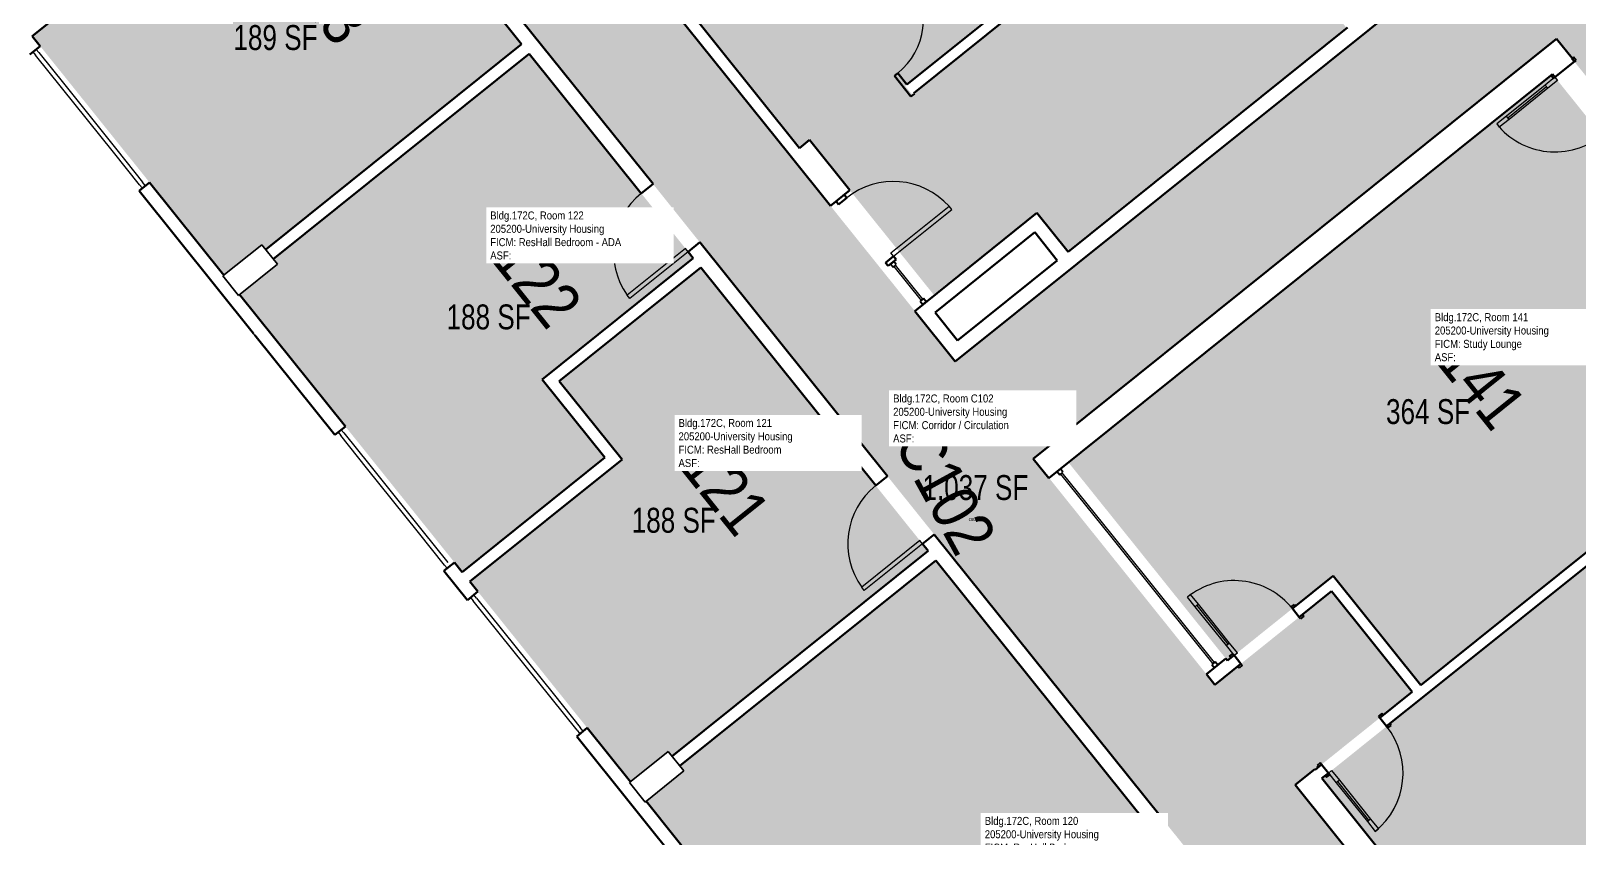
# Model space of a CAD drawing. Header units: inches. Extents: x 69235346 to 69237486, y 27657583 to 27660075.
# Drawn here: x 69236252 to 69236998, y 27657970 to 27658359 of the extents above; entities that cross this region are included whole.
import ezdxf
from ezdxf.enums import TextEntityAlignment as Align

# ---------------------------------------------------------------- set-up
doc = ezdxf.new("R2010")
doc.units = ezdxf.units.IN
doc.header["$LTSCALE"] = 100
doc.header["$MEASUREMENT"] = 0
for name, color, linetype in [('A-COLS', 5, 'CONTINUOUS'), ('A-DOOR', 2, 'CONTINUOUS'), ('A-GLAZ', 1, 'CONTINUOUS'), ('A-IDEN-RNUM', 7, 'CONTINUOUS'), ('A-IDEN-SNUM', 4, 'CONTINUOUS'), ('A-IDEN-VNUM', 4, 'CONTINUOUS'), ('A-WALL', 5, 'CONTINUOUS'), ('AREA-TEXT', 3, 'CONTINUOUS'), ('Rooms-Category-Color', 7, 'CONTINUOUS'), ('Rooms-College-Color', 7, 'CONTINUOUS'), ('Rooms-Department-Color', 7, 'CONTINUOUS'), ('Rooms-Division-Color', 7, 'CONTINUOUS'), ('Rooms-Information', 7, 'CONTINUOUS')]:
    doc.layers.add(name, color=color, linetype=linetype)
doc.styles.add('CP_AREA', font='arial.ttf', dxfattribs={"height": 15})
doc.styles.add('CP_ROOMSNUMBER', font='arial.ttf', dxfattribs={"height": 1})
doc.styles.add('CP_ROOMVNUMBER', font='arial.ttf', dxfattribs={"width": 0.85, "height": 0.075})

msp = doc.modelspace()

# ---------------------------------------------------------------- hatches: boundary and pattern name
at = {"layer": 'Rooms-Category-Color', "true_color": 0xadadad}
for points in [[(69236344.87, 27658639.5), (69236298.04, 27658601.92), (69236301.66, 27658597.42), (69236398.27, 27658477.01), (69236496.21, 27658354.95), (69236578.89, 27658251.89), (69236692.08, 27658110.81), (69236885.1, 27657870.25), (69236885.77, 27657869.42), (69236887.8, 27657866.89), (69236926.07, 27657819.2), (69236926.07, 27657819.2), (69236932.3, 27657811.43), (69236949.74, 27657789.7), (69236950.24, 27657790.11), (69236996.67, 27657827.36), (69236861.69, 27657995.6), (69236917.84, 27658040.65), (69236878.93, 27658089.15), (69236822.77, 27658044.09), (69236742.83, 27658143.72), (69236742.73, 27658143.64), (69236735.22, 27658153), (69236740, 27658156.84), (69236982.58, 27658351.47), (69236987.35, 27658355.3), (69236994.86, 27658345.94), (69236994.77, 27658345.87), (69237111.49, 27658200.39), (69237113.45, 27658197.95), (69237113.45, 27658197.95), (69237115.26, 27658195.69), (69237248.6, 27658029.5), (69237295.5, 27658067.13), (69237273.26, 27658094.85), (69237273.27, 27658094.85), (69237233.88, 27658143.94), (69237120.53, 27658285.21), (69237038, 27658388.07), (69236924.65, 27658529.34), (69236841.72, 27658632.69), (69236743.78, 27658754.75), (69236644, 27658879.12), (69236613.78, 27658854.88), (69236597.34, 27658841.69), (69236603.64, 27658833.84), (69236640.52, 27658787.88), (69236640.55, 27658787.83), (69236642.18, 27658785.77), (69236666.64, 27658755.27), (69236668.28, 27658753.22), (69236668.32, 27658753.17), (69236741.65, 27658661.78), (69236743.33, 27658659.69), (69236743.3, 27658659.66), (69236870.54, 27658500.99), (69236870.54, 27658500.99), (69236889.63, 27658477.2), (69236884.96, 27658473.45), (69236888.88, 27658468.56), (69236921.71, 27658427.65), (69236925.63, 27658422.75), (69236931.92, 27658424.43), (69236949.81, 27658402.13), (69236893.27, 27658356.77), (69236891.22, 27658355.12), (69236756.54, 27658247.07), (69236753.96, 27658244.99), (69236697.65, 27658199.82), (69236680.19, 27658221.58), (69236677.54, 27658224.97), (69236674.24, 27658229.09), (69236637.84, 27658274.45), (69236618.08, 27658299.07), (69236618.04, 27658299.04), (69236490.14, 27658458.44), (69236489.39, 27658459.38), (69236351.36, 27658631.42)], [(69236647.76, 27658366.47), (69236647.44, 27658366.87), (69236646.61, 27658366.2), (69236643.85, 27658371.34), (69236710.39, 27658424.73), (69236684.1, 27658457.49), (69236617.56, 27658404.1), (69236617.25, 27658404.49), (69236616.42, 27658403.83), (69236613.65, 27658408.98), (69236680.19, 27658462.37), (69236654.22, 27658494.74), (69236587.68, 27658441.35), (69236584.08, 27658445.83), (69236618.64, 27658473.56), (69236578.58, 27658523.49), (69236498, 27658458.84), (69236540.38, 27658406.02), (69236544.76, 27658409.54), (69236559.77, 27658390.81), (69236555.4, 27658387.3), (69236622.7, 27658303.42), (69236627.52, 27658307.28), (69236647.55, 27658282.32), (69236647.16, 27658282.01), (69236687.21, 27658232.09), (69236737.09, 27658272.11), (69236752.08, 27658253.42), (69236885.98, 27658360.86), (69236870.98, 27658379.54), (69236925.32, 27658423.14), (69236885.27, 27658473.06), (69236880.18, 27658468.98), (69236860.48, 27658493.55), (69236865.25, 27658497.39), (69236740.24, 27658653.2), (69236653.07, 27658583.26), (69236691.88, 27658534.89), (69236733.07, 27658567.94), (69236738.75, 27658562.56), (69236737.92, 27658561.89), (69236702.58, 27658533.54), (69236671.38, 27658508.5), (69236696.73, 27658476.92), (69236763.27, 27658530.3), (69236763.58, 27658529.91), (69236764.41, 27658530.58), (69236769.26, 27658524.53), (69236701.89, 27658470.48), (69236727.24, 27658438.89), (69236793.77, 27658492.28), (69236794.09, 27658491.89), (69236794.92, 27658492.56), (69236798.94, 27658485.85), (69236732.4, 27658432.46), (69236757.74, 27658400.87), (69236825.11, 27658454.92), (69236829.02, 27658450.05), (69236800.11, 27658426.86), (69236706.03, 27658351.37), (69236706.03, 27658351.36), (69236677.12, 27658328.17), (69236673.53, 27658332.65), (69236674.35, 27658333.32), (69236674.04, 27658333.71), (69236740.58, 27658387.1), (69236714.3, 27658419.86)]]:
    msp.add_hatch(color=253, dxfattribs=at).paths.add_polyline_path(points)
at = {"layer": 'Rooms-Category-Color', "true_color": 0x728ef3}
for points in [[(69236252.88, 27658356.6), (69236345.27, 27658241.45), (69236363.5, 27658256.08), (69236365.38, 27658253.74), (69236488.71, 27658352.7), (69236394.45, 27658470.18)], [(69236352.78, 27658232.09), (69236460.1, 27658098.33), (69236528.87, 27658153.5), (69236498.6, 27658191.23), (69236571.4, 27658249.64), (69236492.39, 27658348.12), (69236369.05, 27658249.16), (69236371.01, 27658246.72)], [(69236985.41, 27658338.36), (69236752.19, 27658151.23), (69236828.84, 27658055.69), (69236879.74, 27658096.53), (69236921.94, 27658043.94), (69237103.96, 27658189.98), (69237104.26, 27658190.23)], [(69236463.78, 27658093.75), (69236541.15, 27657997.32), (69236559.38, 27658011.95), (69236561.26, 27658009.61), (69236684.59, 27658108.57), (69236575.08, 27658245.06), (69236506.86, 27658190.33), (69236537.13, 27658152.6)], [(69237293.17, 27657960.38), (69237243.54, 27658022.24), (69237240.83, 27658020.01), (69237239.24, 27658021.99), (69237107.55, 27658186.13), (69237106.79, 27658185.53), (69237105.84, 27658184.76), (69236923.18, 27658038.2), (69236923.18, 27658038.2), (69236874.33, 27657999.01), (69237006.03, 27657834.87), (69237007.6, 27657832.92), (69237004.87, 27657830.73), (69237054.5, 27657768.88)], [(69236548.66, 27657987.96), (69236734.39, 27657756.47), (69236752.63, 27657771.1), (69236756.15, 27657766.71), (69236879.49, 27657865.67), (69236688.27, 27658103.99), (69236564.93, 27658005.03), (69236566.89, 27658002.59)]]:
    msp.add_hatch(color=171, dxfattribs=at).paths.add_polyline_path(points)
at = {"layer": 'Rooms-College-Color', "true_color": 0xadadad}
for points in [[(69236344.87, 27658639.5), (69236298.04, 27658601.92), (69236301.66, 27658597.42), (69236398.27, 27658477.01), (69236496.21, 27658354.95), (69236578.89, 27658251.89), (69236692.08, 27658110.81), (69236885.1, 27657870.25), (69236885.77, 27657869.42), (69236887.8, 27657866.89), (69236926.07, 27657819.2), (69236926.07, 27657819.2), (69236932.3, 27657811.43), (69236949.74, 27657789.7), (69236950.24, 27657790.11), (69236996.67, 27657827.36), (69236861.69, 27657995.6), (69236917.84, 27658040.65), (69236878.93, 27658089.15), (69236822.77, 27658044.09), (69236742.83, 27658143.72), (69236742.73, 27658143.64), (69236735.22, 27658153), (69236740, 27658156.84), (69236982.58, 27658351.47), (69236987.35, 27658355.3), (69236994.86, 27658345.94), (69236994.77, 27658345.87), (69237111.49, 27658200.39), (69237113.45, 27658197.95), (69237113.45, 27658197.95), (69237115.26, 27658195.69), (69237248.6, 27658029.5), (69237295.5, 27658067.13), (69237273.26, 27658094.85), (69237273.27, 27658094.85), (69237233.88, 27658143.94), (69237120.53, 27658285.21), (69237038, 27658388.07), (69236924.65, 27658529.34), (69236841.72, 27658632.69), (69236743.78, 27658754.75), (69236644, 27658879.12), (69236613.78, 27658854.88), (69236597.34, 27658841.69), (69236603.64, 27658833.84), (69236640.52, 27658787.88), (69236640.55, 27658787.83), (69236642.18, 27658785.77), (69236666.64, 27658755.27), (69236668.28, 27658753.22), (69236668.32, 27658753.17), (69236741.65, 27658661.78), (69236743.33, 27658659.69), (69236743.3, 27658659.66), (69236870.54, 27658500.99), (69236870.54, 27658500.99), (69236889.63, 27658477.2), (69236884.96, 27658473.45), (69236888.88, 27658468.56), (69236921.71, 27658427.65), (69236925.63, 27658422.75), (69236931.92, 27658424.43), (69236949.81, 27658402.13), (69236893.27, 27658356.77), (69236891.22, 27658355.12), (69236756.54, 27658247.07), (69236753.96, 27658244.99), (69236697.65, 27658199.82), (69236680.19, 27658221.58), (69236677.54, 27658224.97), (69236674.24, 27658229.09), (69236637.84, 27658274.45), (69236618.08, 27658299.07), (69236618.04, 27658299.04), (69236490.14, 27658458.44), (69236489.39, 27658459.38), (69236351.36, 27658631.42)], [(69236647.76, 27658366.47), (69236647.44, 27658366.87), (69236646.61, 27658366.2), (69236643.85, 27658371.34), (69236710.39, 27658424.73), (69236684.1, 27658457.49), (69236617.56, 27658404.1), (69236617.25, 27658404.49), (69236616.42, 27658403.83), (69236613.65, 27658408.98), (69236680.19, 27658462.37), (69236654.22, 27658494.74), (69236587.68, 27658441.35), (69236584.08, 27658445.83), (69236618.64, 27658473.56), (69236578.58, 27658523.49), (69236498, 27658458.84), (69236540.38, 27658406.02), (69236544.76, 27658409.54), (69236559.77, 27658390.81), (69236555.4, 27658387.3), (69236622.7, 27658303.42), (69236627.52, 27658307.28), (69236647.55, 27658282.32), (69236647.16, 27658282.01), (69236687.21, 27658232.09), (69236737.09, 27658272.11), (69236752.08, 27658253.42), (69236885.98, 27658360.86), (69236870.98, 27658379.54), (69236925.32, 27658423.14), (69236885.27, 27658473.06), (69236880.18, 27658468.98), (69236860.48, 27658493.55), (69236865.25, 27658497.39), (69236740.24, 27658653.2), (69236653.07, 27658583.26), (69236691.88, 27658534.89), (69236733.07, 27658567.94), (69236738.75, 27658562.56), (69236737.92, 27658561.89), (69236702.58, 27658533.54), (69236671.38, 27658508.5), (69236696.73, 27658476.92), (69236763.27, 27658530.3), (69236763.58, 27658529.91), (69236764.41, 27658530.58), (69236769.26, 27658524.53), (69236701.89, 27658470.48), (69236727.24, 27658438.89), (69236793.77, 27658492.28), (69236794.09, 27658491.89), (69236794.92, 27658492.56), (69236798.94, 27658485.85), (69236732.4, 27658432.46), (69236757.74, 27658400.87), (69236825.11, 27658454.92), (69236829.02, 27658450.05), (69236800.11, 27658426.86), (69236706.03, 27658351.37), (69236706.03, 27658351.36), (69236677.12, 27658328.17), (69236673.53, 27658332.65), (69236674.35, 27658333.32), (69236674.04, 27658333.71), (69236740.58, 27658387.1), (69236714.3, 27658419.86)], [(69236252.88, 27658356.6), (69236345.27, 27658241.45), (69236363.5, 27658256.08), (69236365.38, 27658253.74), (69236488.71, 27658352.7), (69236394.45, 27658470.18)], [(69236352.78, 27658232.09), (69236460.1, 27658098.33), (69236528.87, 27658153.5), (69236498.6, 27658191.23), (69236571.4, 27658249.64), (69236492.39, 27658348.12), (69236369.05, 27658249.16), (69236371.01, 27658246.72)], [(69236985.41, 27658338.36), (69236752.19, 27658151.23), (69236828.84, 27658055.69), (69236879.74, 27658096.53), (69236921.94, 27658043.94), (69237103.96, 27658189.98), (69237104.26, 27658190.23)], [(69236463.78, 27658093.75), (69236541.15, 27657997.32), (69236559.38, 27658011.95), (69236561.26, 27658009.61), (69236684.59, 27658108.57), (69236575.08, 27658245.06), (69236506.86, 27658190.33), (69236537.13, 27658152.6)], [(69237293.17, 27657960.38), (69237243.54, 27658022.24), (69237240.83, 27658020.01), (69237239.24, 27658021.99), (69237107.55, 27658186.13), (69237106.79, 27658185.53), (69237105.84, 27658184.76), (69236923.18, 27658038.2), (69236923.18, 27658038.2), (69236874.33, 27657999.01), (69237006.03, 27657834.87), (69237007.6, 27657832.92), (69237004.87, 27657830.73), (69237054.5, 27657768.88)], [(69236548.66, 27657987.96), (69236734.39, 27657756.47), (69236752.63, 27657771.1), (69236756.15, 27657766.71), (69236879.49, 27657865.67), (69236688.27, 27658103.99), (69236564.93, 27658005.03), (69236566.89, 27658002.59)]]:
    msp.add_hatch(color=253, dxfattribs=at).paths.add_polyline_path(points)
at = {"layer": 'Rooms-Department-Color', "true_color": 0xacacac}
for points in [[(69236344.87, 27658639.5), (69236298.04, 27658601.92), (69236301.66, 27658597.42), (69236398.27, 27658477.01), (69236496.21, 27658354.95), (69236578.89, 27658251.89), (69236692.08, 27658110.81), (69236885.1, 27657870.25), (69236885.77, 27657869.42), (69236887.8, 27657866.89), (69236926.07, 27657819.2), (69236926.07, 27657819.2), (69236932.3, 27657811.43), (69236949.74, 27657789.7), (69236950.24, 27657790.11), (69236996.67, 27657827.36), (69236861.69, 27657995.6), (69236917.84, 27658040.65), (69236878.93, 27658089.15), (69236822.77, 27658044.09), (69236742.83, 27658143.72), (69236742.73, 27658143.64), (69236735.22, 27658153), (69236740, 27658156.84), (69236982.58, 27658351.47), (69236987.35, 27658355.3), (69236994.86, 27658345.94), (69236994.77, 27658345.87), (69237111.49, 27658200.39), (69237113.45, 27658197.95), (69237113.45, 27658197.95), (69237115.26, 27658195.69), (69237248.6, 27658029.5), (69237295.5, 27658067.13), (69237273.26, 27658094.85), (69237273.27, 27658094.85), (69237233.88, 27658143.94), (69237120.53, 27658285.21), (69237038, 27658388.07), (69236924.65, 27658529.34), (69236841.72, 27658632.69), (69236743.78, 27658754.75), (69236644, 27658879.12), (69236613.78, 27658854.88), (69236597.34, 27658841.69), (69236603.64, 27658833.84), (69236640.52, 27658787.88), (69236640.55, 27658787.83), (69236642.18, 27658785.77), (69236666.64, 27658755.27), (69236668.28, 27658753.22), (69236668.32, 27658753.17), (69236741.65, 27658661.78), (69236743.33, 27658659.69), (69236743.3, 27658659.66), (69236870.54, 27658500.99), (69236870.54, 27658500.99), (69236889.63, 27658477.2), (69236884.96, 27658473.45), (69236888.88, 27658468.56), (69236921.71, 27658427.65), (69236925.63, 27658422.75), (69236931.92, 27658424.43), (69236949.81, 27658402.13), (69236893.27, 27658356.77), (69236891.22, 27658355.12), (69236756.54, 27658247.07), (69236753.96, 27658244.99), (69236697.65, 27658199.82), (69236680.19, 27658221.58), (69236677.54, 27658224.97), (69236674.24, 27658229.09), (69236637.84, 27658274.45), (69236618.08, 27658299.07), (69236618.04, 27658299.04), (69236490.14, 27658458.44), (69236489.39, 27658459.38), (69236351.36, 27658631.42)], [(69236647.76, 27658366.47), (69236647.44, 27658366.87), (69236646.61, 27658366.2), (69236643.85, 27658371.34), (69236710.39, 27658424.73), (69236684.1, 27658457.49), (69236617.56, 27658404.1), (69236617.25, 27658404.49), (69236616.42, 27658403.83), (69236613.65, 27658408.98), (69236680.19, 27658462.37), (69236654.22, 27658494.74), (69236587.68, 27658441.35), (69236584.08, 27658445.83), (69236618.64, 27658473.56), (69236578.58, 27658523.49), (69236498, 27658458.84), (69236540.38, 27658406.02), (69236544.76, 27658409.54), (69236559.77, 27658390.81), (69236555.4, 27658387.3), (69236622.7, 27658303.42), (69236627.52, 27658307.28), (69236647.55, 27658282.32), (69236647.16, 27658282.01), (69236687.21, 27658232.09), (69236737.09, 27658272.11), (69236752.08, 27658253.42), (69236885.98, 27658360.86), (69236870.98, 27658379.54), (69236925.32, 27658423.14), (69236885.27, 27658473.06), (69236880.18, 27658468.98), (69236860.48, 27658493.55), (69236865.25, 27658497.39), (69236740.24, 27658653.2), (69236653.07, 27658583.26), (69236691.88, 27658534.89), (69236733.07, 27658567.94), (69236738.75, 27658562.56), (69236737.92, 27658561.89), (69236702.58, 27658533.54), (69236671.38, 27658508.5), (69236696.73, 27658476.92), (69236763.27, 27658530.3), (69236763.58, 27658529.91), (69236764.41, 27658530.58), (69236769.26, 27658524.53), (69236701.89, 27658470.48), (69236727.24, 27658438.89), (69236793.77, 27658492.28), (69236794.09, 27658491.89), (69236794.92, 27658492.56), (69236798.94, 27658485.85), (69236732.4, 27658432.46), (69236757.74, 27658400.87), (69236825.11, 27658454.92), (69236829.02, 27658450.05), (69236800.11, 27658426.86), (69236706.03, 27658351.37), (69236706.03, 27658351.36), (69236677.12, 27658328.17), (69236673.53, 27658332.65), (69236674.35, 27658333.32), (69236674.04, 27658333.71), (69236740.58, 27658387.1), (69236714.3, 27658419.86)]]:
    msp.add_hatch(color=253, dxfattribs=at).paths.add_polyline_path(points)
at = {"layer": 'Rooms-Department-Color', "true_color": 0x604aed}
for points in [[(69236252.88, 27658356.6), (69236345.27, 27658241.45), (69236363.5, 27658256.08), (69236365.38, 27658253.74), (69236488.71, 27658352.7), (69236394.45, 27658470.18)], [(69236352.78, 27658232.09), (69236460.1, 27658098.33), (69236528.87, 27658153.5), (69236498.6, 27658191.23), (69236571.4, 27658249.64), (69236492.39, 27658348.12), (69236369.05, 27658249.16), (69236371.01, 27658246.72)], [(69236985.41, 27658338.36), (69236752.19, 27658151.23), (69236828.84, 27658055.69), (69236879.74, 27658096.53), (69236921.94, 27658043.94), (69237103.96, 27658189.98), (69237104.26, 27658190.23)], [(69236463.78, 27658093.75), (69236541.15, 27657997.32), (69236559.38, 27658011.95), (69236561.26, 27658009.61), (69236684.59, 27658108.57), (69236575.08, 27658245.06), (69236506.86, 27658190.33), (69236537.13, 27658152.6)], [(69237293.17, 27657960.38), (69237243.54, 27658022.24), (69237240.83, 27658020.01), (69237239.24, 27658021.99), (69237107.55, 27658186.13), (69237106.79, 27658185.53), (69237105.84, 27658184.76), (69236923.18, 27658038.2), (69236923.18, 27658038.2), (69236874.33, 27657999.01), (69237006.03, 27657834.87), (69237007.6, 27657832.92), (69237004.87, 27657830.73), (69237054.5, 27657768.88)], [(69236548.66, 27657987.96), (69236734.39, 27657756.47), (69236752.63, 27657771.1), (69236756.15, 27657766.71), (69236879.49, 27657865.67), (69236688.27, 27658103.99), (69236564.93, 27658005.03), (69236566.89, 27658002.59)]]:
    msp.add_hatch(color=173, dxfattribs=at).paths.add_polyline_path(points)
at = {"layer": 'Rooms-Division-Color', "true_color": 0xadadad}
for points in [[(69236344.87, 27658639.5), (69236298.04, 27658601.92), (69236301.66, 27658597.42), (69236398.27, 27658477.01), (69236496.21, 27658354.95), (69236578.89, 27658251.89), (69236692.08, 27658110.81), (69236885.1, 27657870.25), (69236885.77, 27657869.42), (69236887.8, 27657866.89), (69236926.07, 27657819.2), (69236926.07, 27657819.2), (69236932.3, 27657811.43), (69236949.74, 27657789.7), (69236950.24, 27657790.11), (69236996.67, 27657827.36), (69236861.69, 27657995.6), (69236917.84, 27658040.65), (69236878.93, 27658089.15), (69236822.77, 27658044.09), (69236742.83, 27658143.72), (69236742.73, 27658143.64), (69236735.22, 27658153), (69236740, 27658156.84), (69236982.58, 27658351.47), (69236987.35, 27658355.3), (69236994.86, 27658345.94), (69236994.77, 27658345.87), (69237111.49, 27658200.39), (69237113.45, 27658197.95), (69237113.45, 27658197.95), (69237115.26, 27658195.69), (69237248.6, 27658029.5), (69237295.5, 27658067.13), (69237273.26, 27658094.85), (69237273.27, 27658094.85), (69237233.88, 27658143.94), (69237120.53, 27658285.21), (69237038, 27658388.07), (69236924.65, 27658529.34), (69236841.72, 27658632.69), (69236743.78, 27658754.75), (69236644, 27658879.12), (69236613.78, 27658854.88), (69236597.34, 27658841.69), (69236603.64, 27658833.84), (69236640.52, 27658787.88), (69236640.55, 27658787.83), (69236642.18, 27658785.77), (69236666.64, 27658755.27), (69236668.28, 27658753.22), (69236668.32, 27658753.17), (69236741.65, 27658661.78), (69236743.33, 27658659.69), (69236743.3, 27658659.66), (69236870.54, 27658500.99), (69236870.54, 27658500.99), (69236889.63, 27658477.2), (69236884.96, 27658473.45), (69236888.88, 27658468.56), (69236921.71, 27658427.65), (69236925.63, 27658422.75), (69236931.92, 27658424.43), (69236949.81, 27658402.13), (69236893.27, 27658356.77), (69236891.22, 27658355.12), (69236756.54, 27658247.07), (69236753.96, 27658244.99), (69236697.65, 27658199.82), (69236680.19, 27658221.58), (69236677.54, 27658224.97), (69236674.24, 27658229.09), (69236637.84, 27658274.45), (69236618.08, 27658299.07), (69236618.04, 27658299.04), (69236490.14, 27658458.44), (69236489.39, 27658459.38), (69236351.36, 27658631.42)], [(69236647.76, 27658366.47), (69236647.44, 27658366.87), (69236646.61, 27658366.2), (69236643.85, 27658371.34), (69236710.39, 27658424.73), (69236684.1, 27658457.49), (69236617.56, 27658404.1), (69236617.25, 27658404.49), (69236616.42, 27658403.83), (69236613.65, 27658408.98), (69236680.19, 27658462.37), (69236654.22, 27658494.74), (69236587.68, 27658441.35), (69236584.08, 27658445.83), (69236618.64, 27658473.56), (69236578.58, 27658523.49), (69236498, 27658458.84), (69236540.38, 27658406.02), (69236544.76, 27658409.54), (69236559.77, 27658390.81), (69236555.4, 27658387.3), (69236622.7, 27658303.42), (69236627.52, 27658307.28), (69236647.55, 27658282.32), (69236647.16, 27658282.01), (69236687.21, 27658232.09), (69236737.09, 27658272.11), (69236752.08, 27658253.42), (69236885.98, 27658360.86), (69236870.98, 27658379.54), (69236925.32, 27658423.14), (69236885.27, 27658473.06), (69236880.18, 27658468.98), (69236860.48, 27658493.55), (69236865.25, 27658497.39), (69236740.24, 27658653.2), (69236653.07, 27658583.26), (69236691.88, 27658534.89), (69236733.07, 27658567.94), (69236738.75, 27658562.56), (69236737.92, 27658561.89), (69236702.58, 27658533.54), (69236671.38, 27658508.5), (69236696.73, 27658476.92), (69236763.27, 27658530.3), (69236763.58, 27658529.91), (69236764.41, 27658530.58), (69236769.26, 27658524.53), (69236701.89, 27658470.48), (69236727.24, 27658438.89), (69236793.77, 27658492.28), (69236794.09, 27658491.89), (69236794.92, 27658492.56), (69236798.94, 27658485.85), (69236732.4, 27658432.46), (69236757.74, 27658400.87), (69236825.11, 27658454.92), (69236829.02, 27658450.05), (69236800.11, 27658426.86), (69236706.03, 27658351.37), (69236706.03, 27658351.36), (69236677.12, 27658328.17), (69236673.53, 27658332.65), (69236674.35, 27658333.32), (69236674.04, 27658333.71), (69236740.58, 27658387.1), (69236714.3, 27658419.86)]]:
    msp.add_hatch(color=253, dxfattribs=at).paths.add_polyline_path(points)
at = {"layer": 'Rooms-Division-Color', "true_color": 0x604aed}
for points in [[(69236252.88, 27658356.6), (69236345.27, 27658241.45), (69236363.5, 27658256.08), (69236365.38, 27658253.74), (69236488.71, 27658352.7), (69236394.45, 27658470.18)], [(69236352.78, 27658232.09), (69236460.1, 27658098.33), (69236528.87, 27658153.5), (69236498.6, 27658191.23), (69236571.4, 27658249.64), (69236492.39, 27658348.12), (69236369.05, 27658249.16), (69236371.01, 27658246.72)], [(69236985.41, 27658338.36), (69236752.19, 27658151.23), (69236828.84, 27658055.69), (69236879.74, 27658096.53), (69236921.94, 27658043.94), (69237103.96, 27658189.98), (69237104.26, 27658190.23)], [(69236463.78, 27658093.75), (69236541.15, 27657997.32), (69236559.38, 27658011.95), (69236561.26, 27658009.61), (69236684.59, 27658108.57), (69236575.08, 27658245.06), (69236506.86, 27658190.33), (69236537.13, 27658152.6)], [(69237293.17, 27657960.38), (69237243.54, 27658022.24), (69237240.83, 27658020.01), (69237239.24, 27658021.99), (69237107.55, 27658186.13), (69237106.79, 27658185.53), (69237105.84, 27658184.76), (69236923.18, 27658038.2), (69236923.18, 27658038.2), (69236874.33, 27657999.01), (69237006.03, 27657834.87), (69237007.6, 27657832.92), (69237004.87, 27657830.73), (69237054.5, 27657768.88)], [(69236548.66, 27657987.96), (69236734.39, 27657756.47), (69236752.63, 27657771.1), (69236756.15, 27657766.71), (69236879.49, 27657865.67), (69236688.27, 27658103.99), (69236564.93, 27658005.03), (69236566.89, 27658002.59)]]:
    msp.add_hatch(color=173, dxfattribs=at).paths.add_polyline_path(points)

# ---------------------------------------------------------------- linework, layer by layer
at = {"layer": 'A-COLS', "lineweight": 35}
for p, q in [((69236344.78, 27658241.06), (69236363.5, 27658256.08)), ((69236363.5, 27658256.08), (69236371.01, 27658246.72)), ((69236371.01, 27658246.72), (69236352.29, 27658231.7)), ((69236352.29, 27658231.7), (69236344.78, 27658241.06)), ((69236540.66, 27657996.93), (69236559.38, 27658011.95)), ((69236559.38, 27658011.95), (69236566.89, 27658002.59)), ((69236566.89, 27658002.59), (69236548.17, 27657987.57)), ((69236548.17, 27657987.57), (69236540.66, 27657996.93))]:
    msp.add_line(p, q, dxfattribs=at)
at = {"layer": 'A-DOOR', "lineweight": 40}
for p, q in [((69236995.53, 27658346.51), (69236994.85, 27658345.96)), ((69236996.78, 27658344.95), (69236995.53, 27658346.51)), ((69236996, 27658344.33), (69236996.78, 27658344.95)), ((69236984.63, 27658337.73), (69236985.86, 27658336.19)), ((69236985.86, 27658336.19), (69236986.64, 27658336.82)), ((69236859.5, 27658081.57), (69236861.06, 27658082.82)), ((69236860.12, 27658080.79), (69236859.5, 27658081.57)), ((69236861.06, 27658082.82), (69236861.68, 27658082.04)), ((69236864.03, 27658075.91), (69236863.41, 27658076.69)), ((69236865.59, 27658077.16), (69236864.03, 27658075.91)), ((69236864.97, 27658077.94), (69236865.59, 27658077.16)), ((69236829.86, 27658057.79), (69236831.42, 27658059.04)), ((69236830.48, 27658057.01), (69236829.86, 27658057.79)), ((69236831.42, 27658059.04), (69236832.04, 27658058.26)), ((69236834.39, 27658052.13), (69236833.77, 27658052.91)), ((69236835.95, 27658053.38), (69236834.39, 27658052.13)), ((69236835.33, 27658054.16), (69236835.95, 27658053.38)), ((69236903.18, 27658030.17), (69236901.62, 27658028.92)), ((69236901.62, 27658028.92), (69236902.24, 27658028.14)), ((69236903.8, 27658029.39), (69236903.18, 27658030.17)), ((69236905.53, 27658024.04), (69236906.16, 27658023.26)), ((69236906.16, 27658023.26), (69236907.72, 27658024.51)), ((69236907.72, 27658024.51), (69236907.09, 27658025.29)), ((69236873.54, 27658006.39), (69236871.98, 27658005.14)), ((69236871.98, 27658005.14), (69236872.61, 27658004.36)), ((69236874.17, 27658005.61), (69236873.54, 27658006.39)), ((69236875.89, 27658000.26), (69236876.52, 27657999.48)), ((69236876.52, 27657999.48), (69236878.08, 27658000.73)), ((69236878.08, 27658000.73), (69236877.45, 27658001.51))]:
    msp.add_line(p, q, dxfattribs=at)
at = {"layer": 'A-DOOR'}
for p, q in [((69236986.64, 27658336.82), (69236981.96, 27658333.06)), ((69236987.89, 27658335.26), (69236983.21, 27658331.5)), ((69236986.64, 27658336.82), (69236987.89, 27658335.26)), ((69236981.96, 27658333.06), (69236963.24, 27658318.04)), ((69236963.87, 27658317.26), (69236982.59, 27658332.28)), ((69236983.21, 27658331.5), (69236964.5, 27658316.48)), ((69236983.21, 27658331.5), (69236981.96, 27658333.06)), ((69236963.24, 27658318.04), (69236958.56, 27658314.29)), ((69236958.56, 27658314.29), (69236959.82, 27658312.73)), ((69236964.5, 27658316.48), (69236959.82, 27658312.73)), ((69236964.5, 27658316.48), (69236963.24, 27658318.04)), ((69236666.64, 27658252.13), (69236694.68, 27658274.62)), ((69236695.93, 27658273.06), (69236694.68, 27658274.62)), ((69236667.89, 27658250.57), (69236695.93, 27658273.06)), ((69236567.64, 27658254.32), (69236539.61, 27658231.83)), ((69236568.9, 27658252.76), (69236540.86, 27658230.27)), ((69236568.9, 27658252.76), (69236567.64, 27658254.32)), ((69236667.89, 27658250.57), (69236666.64, 27658252.13)), ((69236540.86, 27658230.27), (69236539.61, 27658231.83)), ((69236680.6, 27658113.54), (69236652.57, 27658091.04)), ((69236681.86, 27658111.98), (69236653.82, 27658089.48)), ((69236681.86, 27658111.98), (69236680.6, 27658113.54)), ((69236653.82, 27658089.48), (69236652.57, 27658091.04)), ((69236809.51, 27658086.34), (69236811.07, 27658087.59)), ((69236814.83, 27658082.91), (69236811.07, 27658087.59)), ((69236813.27, 27658081.66), (69236809.51, 27658086.34)), ((69236814.83, 27658082.91), (69236813.27, 27658081.66)), ((69236828.29, 27658062.94), (69236813.27, 27658081.66)), ((69236814.05, 27658082.28), (69236829.07, 27658063.56)), ((69236829.85, 27658064.19), (69236814.83, 27658082.91)), ((69236829.85, 27658064.19), (69236828.29, 27658062.94)), ((69236832.04, 27658058.26), (69236828.29, 27658062.94)), ((69236833.6, 27658059.51), (69236829.85, 27658064.19)), ((69236832.04, 27658058.26), (69236833.6, 27658059.51)), ((69236877.45, 27658001.51), (69236879.01, 27658002.76)), ((69236877.45, 27658001.51), (69236881.21, 27657996.83)), ((69236879.01, 27658002.76), (69236882.77, 27657998.08)), ((69236882.77, 27657998.08), (69236881.21, 27657996.83)), ((69236897.01, 27657978.74), (69236881.99, 27657997.46)), ((69236882.77, 27657998.08), (69236897.79, 27657979.37)), ((69236881.21, 27657996.83), (69236896.23, 27657978.11)), ((69236897.79, 27657979.37), (69236896.23, 27657978.11)), ((69236896.23, 27657978.11), (69236899.98, 27657973.43)), ((69236897.79, 27657979.37), (69236901.54, 27657974.69)), ((69236899.98, 27657973.43), (69236901.54, 27657974.69))]:
    msp.add_line(p, q, dxfattribs=at)
at = {"layer": 'A-DOOR', "lineweight": 25}
for centre, radius, start, end in [((69236649.32, 27658364.52), 33, 308.74191, 37.0054), ((69236986.64, 27658336.82), 36, 218.74245, 308.74246), ((69236667.89, 27658250.57), 36, 41.92664, 128.74191), ((69236568.9, 27658252.76), 36, 128.74191, 215.55717), ((69236681.86, 27658111.98), 36, 128.74191, 215.55717), ((69236832.04, 27658058.26), 36, 38.74245, 128.74246), ((69236877.45, 27658001.51), 36, 308.74136, 38.74136), ((69236813.86, 27657947.46), 36, 128.74191, 215.55717)]:
    msp.add_arc(centre, radius, start, end, dxfattribs=at)
at = {"layer": 'A-GLAZ'}
for p, q in [((69236253.21, 27658349), (69236254.46, 27658347.44)), ((69236256.02, 27658348.69), (69236254.77, 27658350.25)), ((69236256.02, 27658348.69), (69236268.54, 27658333.09)), ((69236266.98, 27658331.84), (69236254.46, 27658347.44)), ((69236268.54, 27658333.09), (69236293.57, 27658301.89)), ((69236292.01, 27658300.64), (69236266.98, 27658331.84)), ((69236304.53, 27658285.04), (69236292.01, 27658300.64)), ((69236293.57, 27658301.89), (69236306.09, 27658286.29)), ((69236304.53, 27658285.04), (69236305.78, 27658283.48)), ((69236307.34, 27658284.73), (69236306.09, 27658286.29)), ((69236668.84, 27658246.2), (69236668.06, 27658245.57)), ((69236668.06, 27658245.57), (69236681.2, 27658229.19)), ((69236681.98, 27658229.82), (69236668.84, 27658246.2)), ((69236681.2, 27658229.19), (69236681.98, 27658229.82)), ((69236400.26, 27658165.72), (69236401.51, 27658164.16)), ((69236414.03, 27658148.56), (69236401.51, 27658164.16)), ((69236403.07, 27658165.41), (69236401.82, 27658166.97)), ((69236403.07, 27658165.41), (69236415.59, 27658149.81)), ((69236439.06, 27658117.36), (69236414.03, 27658148.56)), ((69236415.59, 27658149.81), (69236440.62, 27658118.61)), ((69236749.16, 27658146.23), (69236748.38, 27658145.61)), ((69236748.38, 27658145.61), (69236772.41, 27658115.65)), ((69236773.19, 27658116.28), (69236749.16, 27658146.23)), ((69236451.58, 27658101.76), (69236439.06, 27658117.36)), ((69236440.62, 27658118.61), (69236453.14, 27658103.01)), ((69236772.41, 27658115.65), (69236797.7, 27658084.13)), ((69236798.48, 27658084.76), (69236773.19, 27658116.28)), ((69236451.58, 27658101.76), (69236452.83, 27658100.2)), ((69236466.92, 27658085.84), (69236465.66, 27658087.4)), ((69236464.1, 27658086.15), (69236465.36, 27658084.59)), ((69236477.87, 27658068.99), (69236465.36, 27658084.59)), ((69236466.92, 27658085.84), (69236479.43, 27658070.24)), ((69236797.7, 27658084.13), (69236821.74, 27658054.17)), ((69236822.52, 27658054.8), (69236798.48, 27658084.76)), ((69236502.91, 27658037.79), (69236477.87, 27658068.99)), ((69236479.43, 27658070.24), (69236504.47, 27658039.04)), ((69236821.74, 27658054.17), (69236822.52, 27658054.8)), ((69236515.42, 27658022.19), (69236502.91, 27658037.79)), ((69236504.47, 27658039.04), (69236516.98, 27658023.44)), ((69236515.42, 27658022.19), (69236516.67, 27658020.63)), ((69236518.23, 27658021.88), (69236516.98, 27658023.44))]:
    msp.add_line(p, q, dxfattribs=at)
at = {"layer": 'A-GLAZ', "lineweight": 40, "extrusion": (0, 0, -1)}
for p, q in [((69236667.98, 27658248.07), (69236666.42, 27658246.82)), ((69236666.42, 27658246.82), (69236667.67, 27658245.26)), ((69236667.67, 27658245.26), (69236669.23, 27658246.51)), ((69236669.23, 27658246.51), (69236667.98, 27658248.07)), ((69236682.37, 27658230.13), (69236680.81, 27658228.88)), ((69236680.81, 27658228.88), (69236682.06, 27658227.32)), ((69236683.62, 27658228.57), (69236682.37, 27658230.13)), ((69236682.06, 27658227.32), (69236683.62, 27658228.57)), ((69236822.91, 27658055.11), (69236821.35, 27658053.86)), ((69236821.35, 27658053.86), (69236822.6, 27658052.3)), ((69236822.6, 27658052.3), (69236824.16, 27658053.55)), ((69236824.16, 27658053.55), (69236822.91, 27658055.11))]:
    msp.add_line(p, q, dxfattribs=at)
at = {"layer": 'A-GLAZ', "lineweight": 40}
for p, q in [((69236748.29, 27658148.11), (69236746.73, 27658146.86)), ((69236746.73, 27658146.86), (69236747.99, 27658145.3)), ((69236749.55, 27658146.55), (69236748.29, 27658148.11)), ((69236747.99, 27658145.3), (69236749.55, 27658146.55))]:
    msp.add_line(p, q, dxfattribs=at)
at = {"layer": 'A-WALL', "lineweight": 50}
for p, q in [((69236252.88, 27658356.6), (69236394.45, 27658470.18)), ((69236677.64, 27658329.22), (69236827.88, 27658449.77)), ((69236419.64, 27658438.78), (69236488.71, 27658352.7)), ((69236552.02, 27658285.38), (69236425.3, 27658443.32)), ((69236756.54, 27658247.07), (69236949.81, 27658402.13)), ((69236622.63, 27658302.71), (69236555.01, 27658386.99)), ((69236741.29, 27658387.02), (69236674.35, 27658333.32)), ((69236550.42, 27658383.32), (69236618.04, 27658299.04)), ((69236256.72, 27658351.81), (69236252.88, 27658356.6)), ((69236886.68, 27658360.78), (69236752, 27658252.72)), ((69236251.65, 27658347.74), (69236256.72, 27658351.81)), ((69236488.71, 27658352.7), (69236365.38, 27658253.74)), ((69236369.05, 27658249.16), (69236492.39, 27658348.12)), ((69236492.39, 27658348.12), (69236546.37, 27658280.84)), ((69236987.35, 27658355.3), (69236735.22, 27658153)), ((69236994.86, 27658345.94), (69236987.35, 27658355.3)), ((69236986.64, 27658336.82), (69236996, 27658344.33)), ((69236994.77, 27658345.87), (69236994.86, 27658345.94)), ((69236996, 27658344.33), (69236994.77, 27658345.87)), ((69236669.97, 27658338.78), (69236668.32, 27658337.45)), ((69236668.32, 27658337.45), (69236676.29, 27658327.51)), ((69236674.35, 27658333.32), (69236669.97, 27658338.78)), ((69236742.73, 27658143.64), (69236985.41, 27658338.36)), ((69236985.41, 27658338.36), (69236986.64, 27658336.82)), ((69236676.29, 27658327.51), (69236677.95, 27658328.83)), ((69236677.95, 27658328.83), (69236677.64, 27658329.22)), ((69236627.44, 27658306.58), (69236622.63, 27658302.71)), ((69236646.84, 27658282.4), (69236627.44, 27658306.58)), ((69236618.08, 27658299.07), (69236637.48, 27658274.89)), ((69236309.45, 27658286.1), (69236304.38, 27658282.03)), ((69236304.38, 27658282.03), (69236359.55, 27658213.27)), ((69236345.27, 27658241.45), (69236309.45, 27658286.1)), ((69236546.37, 27658280.84), (69236552.02, 27658285.38)), ((69236637.48, 27658274.89), (69236646.84, 27658282.4)), ((69236640.21, 27658277.08), (69236641.47, 27658275.52)), ((69236641.47, 27658275.52), (69236645.37, 27658278.65)), ((69236645.37, 27658278.65), (69236644.11, 27658280.21)), ((69236737.01, 27658271.41), (69236678.12, 27658224.16)), ((69236752, 27658252.72), (69236737.01, 27658271.41)), ((69236687.92, 27658223.53), (69236735.99, 27658262.1)), ((69236735.99, 27658262.1), (69236746.84, 27658248.57)), ((69236574.55, 27658257.3), (69236568.9, 27658252.76)), ((69236568.9, 27658252.76), (69236571.4, 27658249.64)), ((69236664.98, 27658144.59), (69236574.55, 27658257.3)), ((69236571.4, 27658249.64), (69236498.6, 27658191.23)), ((69236506.86, 27658190.33), (69236575.08, 27658245.06)), ((69236575.08, 27658245.06), (69236659.33, 27658140.06)), ((69236667.89, 27658250.57), (69236663.99, 27658247.44)), ((69236663.99, 27658247.44), (69236665.25, 27658245.88)), ((69236665.25, 27658245.88), (69236669.15, 27658249.01)), ((69236669.15, 27658249.01), (69236667.89, 27658250.57)), ((69236697.65, 27658199.82), (69236756.54, 27658247.07)), ((69236746.84, 27658248.57), (69236698.77, 27658210.01)), ((69236403.77, 27658168.54), (69236352.78, 27658232.09)), ((69236678.12, 27658224.16), (69236697.65, 27658199.82)), ((69236698.77, 27658210.01), (69236687.92, 27658223.53)), ((69236360.17, 27658212.49), (69236398.7, 27658164.47)), ((69236498.6, 27658191.23), (69236528.87, 27658153.5)), ((69236537.13, 27658152.6), (69236506.86, 27658190.33)), ((69237104.26, 27658190.23), (69236921.94, 27658043.94)), ((69236925.22, 27658039.84), (69237107.55, 27658186.13)), ((69236398.7, 27658164.47), (69236403.77, 27658168.54)), ((69236528.87, 27658153.5), (69236460.1, 27658098.33)), ((69236463.78, 27658093.75), (69236537.13, 27658152.6)), ((69236735.22, 27658153), (69236742.73, 27658143.64)), ((69236659.33, 27658140.06), (69236664.98, 27658144.59)), ((69236687.51, 27658116.52), (69236681.86, 27658111.98)), ((69236681.86, 27658111.98), (69236684.59, 27658108.57)), ((69236796.99, 27657980.07), (69236687.51, 27658116.52)), ((69236456.34, 27658103.02), (69236451.27, 27658098.95)), ((69236460.1, 27658098.33), (69236456.34, 27658103.02)), ((69236684.59, 27658108.57), (69236561.26, 27658009.61)), ((69236564.93, 27658005.03), (69236688.27, 27658103.99)), ((69236688.27, 27658103.99), (69236791.33, 27657975.53)), ((69236451.27, 27658098.95), (69236462.47, 27658085)), ((69236879.74, 27658096.53), (69236860.12, 27658080.79)), ((69236921.94, 27658043.94), (69236879.74, 27658096.53)), ((69236462.55, 27658084.9), (69236467.61, 27658088.97)), ((69236467.61, 27658088.97), (69236463.78, 27658093.75)), ((69236863.41, 27658076.69), (69236878.93, 27658089.15)), ((69236878.93, 27658089.15), (69236917.84, 27658040.65)), ((69236462.47, 27658085), (69236462.55, 27658084.9)), ((69236860.12, 27658080.79), (69236863.41, 27658076.69)), ((69236832.04, 27658058.26), (69236828.84, 27658055.69)), ((69236835.33, 27658054.16), (69236832.04, 27658058.26)), ((69236828.05, 27658056.68), (69236818.69, 27658049.17)), ((69236822.77, 27658044.09), (69236835.33, 27658054.16)), ((69236828.84, 27658055.69), (69236828.05, 27658056.68)), ((69236818.69, 27658049.17), (69236822.77, 27658044.09)), ((69236917.84, 27658040.65), (69236902.24, 27658028.14)), ((69236905.53, 27658024.04), (69236925.22, 27658039.84)), ((69236902.24, 27658028.14), (69236905.53, 27658024.04)), ((69236520.34, 27658023.25), (69236515.27, 27658019.19)), ((69236541.15, 27657997.32), (69236520.34, 27658023.25)), ((69236515.27, 27658019.19), (69236580.19, 27657938.27)), ((69236874.17, 27658005.61), (69236871.05, 27658003.11)), ((69236877.45, 27658001.51), (69236874.17, 27658005.61)), ((69236870.88, 27658003.32), (69236861.52, 27657995.81)), ((69236871.05, 27658003.11), (69236870.88, 27658003.32)), ((69236874.33, 27657999.01), (69236877.45, 27658001.51)), ((69237007.6, 27657832.92), (69236874.33, 27657999.01)), ((69236861.52, 27657995.81), (69236998.24, 27657825.41)), ((69236585.26, 27657942.34), (69236548.66, 27657987.96)), ((69236791.33, 27657975.53), (69236796.99, 27657980.07))]:
    msp.add_line(p, q, dxfattribs=at)
at = {"layer": 'A-WALL'}
msp.add_line((69236360.17, 27658212.49), (69236359.55, 27658213.27), dxfattribs=at)

# ---------------------------------------------------------------- texts
at = {"layer": 'A-IDEN-RNUM', "style": 'CP_ROOMSNUMBER'}
for s, p in [('0122-00', (69236473.57, 27658248.94)), ('0141-00', (69236928.71, 27658199.93)), ('0121-00', (69236564.31, 27658148.94)), ('C102-00', (69236704.11, 27658123.2))]:
    msp.add_text(s, height=1, dxfattribs=at).set_placement(p)
at = {"layer": 'A-IDEN-SNUM', "style": 'CP_ROOMSNUMBER'}
for s, p in [('172C012200', (69236473.57, 27658248.94)), ('172C014100', (69236928.71, 27658199.93)), ('172C012100', (69236564.31, 27658148.94)), ('172CC10200', (69236704.11, 27658123.2))]:
    msp.add_text(s, height=1, dxfattribs=at).set_placement(p)
at = {"layer": 'A-IDEN-VNUM', "style": 'CP_ROOMVNUMBER', "width": 0.85}
for s, rotation, p in [('123', 308.74191, (69236371.65, 27658385.32)), ('122', 308.74191, (69236473.57, 27658248.94)), ('141', 308.74191, (69236928.71, 27658199.93)), ('C102', 298.74191, (69236667.73, 27658160.76)), ('121', 308.74191, (69236564.31, 27658148.94))]:
    msp.add_text(s, height=22.5, rotation=rotation, dxfattribs=at).set_placement(p)
at = {"layer": 'AREA-TEXT', "style": 'CP_AREA', "width": 0.75}
for s, p in [('189 SF', (69236370.09, 27658355.94)), ('188 SF', (69236472.8, 27658221.33)), ('364 SF', (69236925.5, 27658175.7)), ('1,037 SF', (69236707.35, 27658139.1)), ('188 SF', (69236562.02, 27658123.34))]:
    msp.add_text(s, height=12, dxfattribs=at).set_placement(p, align=Align.MIDDLE_CENTER)

# ---------------------------------------------------------------- next in the draw order: texts
at = {"layer": 'Rooms-Information', "char_height": 3.8571, "width": 86.4, "attachment_point": 7, "style": 'CP_ROOMVNUMBER', "bg_fill": 3, "box_fill_scale": 1.5, "bg_fill_color": 256, "bg_fill_true_color": 13158600, "bg_fill_transparency": 0}
for s, insert in [('Bldg.172C, Room 122^M^J205200-University Housing^M^JFICM: ResHall Bedroom - ADA^M^JASF: ', (69236473.57, 27658248.94)), ('Bldg.172C, Room 141^M^J205200-University Housing^M^JFICM: Study Lounge^M^JASF: ', (69236928.71, 27658199.93)), ('Bldg.172C, Room C102^M^J205200-University Housing^M^JFICM: Corridor / Circulation^M^JASF: ', (69236667.73, 27658160.76)), ('Bldg.172C, Room 121^M^J205200-University Housing^M^JFICM: ResHall Bedroom^M^JASF: ', (69236564.31, 27658148.94)), ('Bldg.172C, Room 120^M^J205200-University Housing^M^JFICM: ResHall Bedroom^M^JASF: ', (69236711.88, 27657957.19))]:
    msp.add_mtext(s, dxfattribs=dict(at, insert=insert))

doc.saveas('drawing.dxf')
